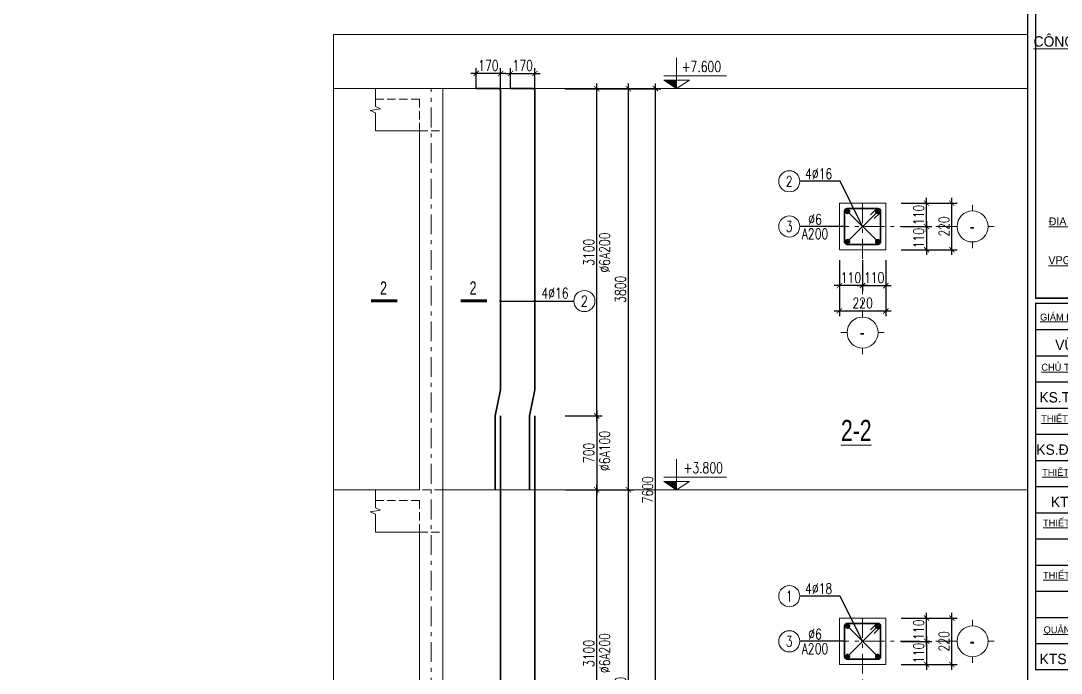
# Model space of a CAD drawing. Extents: x -1855204 to -1466800, y -1308584 to -996495.
# Drawn here: x -1797584 to -1777881, y -1128871 to -1116511 of the extents above; entities that cross this region are included whole.
import ezdxf
from ezdxf.enums import TextEntityAlignment as Align

# ---------------------------------------------------------------- set-up
doc = ezdxf.new("R2010")
doc.units = 0
doc.header["$LTSCALE"] = 150
doc.header["$PDMODE"] = 35
doc.linetypes.add('_An', pattern=[5, 3.5, -1.5])
doc.linetypes.add('_Tim', pattern=[9, 5, -1.5, 1, -1.5])
doc.layers.get('Defpoints').update_dxf_attribs({"lineweight": 18})
for name, color, linetype, lineweight in [('05.Text', 253, 'Continuous', 18), ('11.Khung bo', 32, 'Continuous', 50), ('12.Khung', 36, 'Continuous', 25), ('LS-DIM', 251, 'Continuous', 13), ('LS-TEXT', 60, 'Continuous', 20), ('LS-THAY', 7, 'Continuous', 20), ('LS-THEP', 3, 'Continuous', 35), ('LS-TRUC', 108, '_Tim', 9)]:
    doc.layers.add(name, color=color, linetype=linetype, lineweight=lineweight)
doc.layers.add('DIM', color=1, linetype='Continuous')
doc.styles.add('KCVN-LEADER', font='vnromadi.shx', dxfattribs={"width": 0.7, "height": 4})
doc.styles.add('LS.TEXT', font='vnromadi.shx', dxfattribs={"width": 0.7, "height": 4})
doc.styles.add('romans.shx', font='romans.shx', dxfattribs={"width": 0.75, "bigfont": 'vns.shx'})
doc.styles.add('VnAvantH', font='')
doc.styles.add('vnsimpli', font='vnsimli.shx', dxfattribs={"width": 0.75})
doc.styles.get('VnAvantH').set_extended_font_data('.VnAvantH')
doc.dimstyles.new('D25', dxfattribs={"dimscale": 0, "dimtxt": 200, "dimasz": 100, "dimexe": 100, "dimexo": 0, "dimgap": 50, "dimtad": 1, "dimdec": 0, "dimlfac": 0.25, "dimdsep": 46, "dimtxsty": 'vnsimpli', "dimblk1": 'ARCHTICK', "dimblk2": 'ARCHTICK', "dimsah": 1, "dimcen": 0, "dimdle": 100, "dimclrd": 256, "dimclre": 256, "dimclrt": 60, "dimadec": 0, "dimazin": 0, "dimtfac": 0.004, "dimtdec": 0, "dimtix": 1, "dimtmove": 2, "dimatfit": 3, "dimldrblk": 'ARCHTICK', "dimfxl": 1, "dimtolj": 1, "dimarcsym": 0})
doc.dimstyles.new('D50', dxfattribs={"dimtxt": 200, "dimasz": 100, "dimexe": 100, "dimexo": 0, "dimgap": 50, "dimtad": 1, "dimdec": 0, "dimlfac": 0.5, "dimzin": 0, "dimdsep": 46, "dimtxsty": 'vnsimpli', "dimblk1": 'ARCHTICK', "dimblk2": 'ARCHTICK', "dimsah": 1, "dimcen": 0, "dimdle": 100, "dimclrd": 256, "dimclre": 256, "dimclrt": 60, "dimadec": 0, "dimazin": 0, "dimtfac": 0.02, "dimtdec": 0, "dimtix": 1, "dimtmove": 2, "dimatfit": 3, "dimldrblk": 'ARCHTICK', "dimfxl": 100, "dimtolj": 1, "dimtzin": 0, "dimarcsym": 0})
doc.dimstyles.new('LS.GHI CHU', dxfattribs={"dimtxt": 200, "dimasz": 120, "dimexe": 120, "dimexo": 120, "dimgap": 80, "dimtad": 1, "dimdec": 0, "dimzin": 0, "dimdsep": 46, "dimtxsty": 'romans.shx', "dimblk": 'ARCHTICK', "dimcen": 0.09, "dimdle": 120, "dimclrd": 256, "dimclre": 8, "dimclrt": 7, "dimadec": 0, "dimazin": 0, "dimtfac": 1, "dimtdec": 0, "dimtofl": 0, "dimtmove": 0, "dimatfit": 3, "dimldrblk": 'ARCHTICK', "dimfxl": 1, "dimtolj": 1, "dimtzin": 0, "dimarcsym": 0})

# ---------------------------------------------------------------- blocks, each defined once
blk = doc.blocks.new('100')
at = {"layer": '11.Khung bo', "const_width": 26.7}
for points in [[(1860913, -945240), (1860913, -916940), (1896063, -916940), (1896063, -945240)], [(1896213, -930771), (1901213, -930771), (1901213, -924940), (1896213, -924940)], [(1896213, -937871), (1901213, -937871), (1901213, -930871), (1896213, -930871)]]:
    blk.add_lwpolyline(points, close=True, dxfattribs=at)
at = {"layer": '12.Khung'}
for p, q in [((1896213, -931371), (1899399, -931371)), ((1896213, -931871), (1901213, -931871)), ((1896213, -932371), (1899399, -932371)), ((1896213, -932871), (1901213, -932871)), ((1896213, -933371), (1899399, -933371)), ((1896213, -933871), (1901213, -933871)), ((1896213, -934371), (1899399, -934371)), ((1896213, -934871), (1901213, -934871)), ((1896213, -935371), (1899399, -935371)), ((1896213, -935871), (1901213, -935871)), ((1896213, -936371), (1899399, -936371)), ((1896213, -936871), (1901213, -936871)), ((1896213, -937371), (1899399, -937371))]:
    blk.add_line(p, q, dxfattribs=at)
at = {"layer": '05.Text', "style": 'VnAvantH'}
for s, height, p in [('%%Uc«ng ty tnhh thiÕt kÕ vµ thi c«ng', 198, (1898711, -925964)), ('%%U®Þa chØ: sè 15 ngâ 49 - huúnh thóc kh¸ng', 152.46, (1898739, -929380)), ('%%Uvpgd : sè 174 - nguyÔn tu©n - nh©n chÝnh', 152.46, (1898739, -930122))]:
    blk.add_text(s, height=height, dxfattribs=at).set_placement(p, align=Align.CENTER)
for s, p in [('%%Ugi¸m ®èc:', (1896298, -931198)), ('%%Uchñ tr×:', (1896322, -932157)), ('%%UthiÕt kÕ:', (1896319, -933142)), ('%%UthiÕt kÕ:', (1896339, -934166)), ('%%UthiÕt kÕ:', (1896355, -935133)), ('%%UthiÕt kÕ:', (1896355, -936133)), ('%%Uqu¶n lý kü thuËt:', (1896366, -937174))]:
    blk.add_text(s, height=132, dxfattribs=at).set_placement(p)
for s, p in [('vò thµnh k«ng', (1898793, -931764)), ('KS.TRÇN C¤NG THµNH', (1899286, -932764)), ('KS.§INH THANH HUYÒN', (1899286, -933764)), ('KTS.lª ®øc c\xadêng', (1899215, -934764)), ('KTS.lª thÕ trinh', (1898687, -937764))]:
    blk.add_text(s, height=198, dxfattribs=at).set_placement(p, align=Align.RIGHT)
blk = doc.blocks.new('_ArchTick')
at = {"layer": 'DIM', "color": 0, "const_width": 0.15}
blk.add_lwpolyline([(-0.5, -0.5), (0.5, 0.5)], dxfattribs=at)
blk = doc.blocks.new('*D2027')
at = {"layer": 'Defpoints', "color": 0, "transparency": 16777216}
for p in [(-1787277, -1123997), (-1787277, -1125397), (-1786677, -1125397)]:
    blk.add_point(p, dxfattribs=at)
at = {"layer": 'LS-DIM', "lineweight": -2, "transparency": 16777216}
for p, q in [((-1787277, -1123997), (-1786577, -1123997)), ((-1786677, -1123897), (-1786677, -1125497)), ((-1787277, -1125397), (-1786577, -1125397))]:
    blk.add_line(p, q, dxfattribs=at)
at = {"layer": 'LS-DIM', "lineweight": -2, "transparency": 16777216, "xscale": 100, "yscale": 100, "zscale": 100}
for p, rotation in [((-1786677, -1123997), 90), ((-1786677, -1125397), 270)]:
    blk.add_blockref('_ArchTick', p, dxfattribs=dict(at, rotation=rotation))
at = {"layer": 'LS-DIM', "color": 60, "transparency": 16777216, "insert": (-1786827, -1124697), "char_height": 200, "attachment_point": 5, "rotation": 90, "style": 'vnsimpli'}
blk.add_mtext('\\A1;700', dxfattribs=at)
blk = doc.blocks.new('*D2028')
at = {"layer": 'Defpoints', "color": 0, "transparency": 16777216}
for p in [(-1787277, -1117797), (-1786677, -1117797), (-1787277, -1123997)]:
    blk.add_point(p, dxfattribs=at)
at = {"layer": 'LS-DIM', "lineweight": -2, "transparency": 16777216}
for p, q in [((-1786677, -1124097), (-1786677, -1117697)), ((-1787277, -1117797), (-1786577, -1117797)), ((-1787277, -1123997), (-1786577, -1123997))]:
    blk.add_line(p, q, dxfattribs=at)
at = {"layer": 'LS-DIM', "lineweight": -2, "transparency": 16777216, "xscale": 100, "yscale": 100, "zscale": 100}
for p, rotation in [((-1786677, -1117797), 90), ((-1786677, -1123997), 270)]:
    blk.add_blockref('_ArchTick', p, dxfattribs=dict(at, rotation=rotation))
at = {"layer": 'LS-DIM', "color": 60, "transparency": 16777216, "insert": (-1786827, -1120897), "char_height": 200, "attachment_point": 5, "rotation": 90, "style": 'vnsimpli'}
blk.add_mtext('\\A1;3100', dxfattribs=at)
blk = doc.blocks.new('COSCD')
at = {"layer": 'LS-DIM'}
blk.add_hatch(color=256, dxfattribs=at).paths.add_polyline_path([(3.6, 0), (3.6, 1.44), (1.44, 1.44)])
for p, q in [((3.6, 0), (3.6, 5.23)), ((1.44, 2.16), (12.12, 2.16)), ((7.2, 0), (0, 0)), ((1.44, 1.44), (5.76, 1.44)), ((1.44, 1.44), (3.6, 0)), ((5.76, 1.44), (3.6, 0))]:
    blk.add_line(p, q, dxfattribs=at)
blk = doc.blocks.new('*D2032')
at = {"layer": 'Defpoints', "color": 0, "transparency": 16777216}
for p in [(-1787848, -1117507), (-1788308, -1117797), (-1787848, -1117797)]:
    blk.add_point(p, dxfattribs=at)
at = {"layer": 'LS-DIM', "lineweight": -2, "transparency": 16777216}
for p, q in [((-1788408, -1117507), (-1787748, -1117507)), ((-1788308, -1117797), (-1788308, -1117407)), ((-1787848, -1117797), (-1787848, -1117407))]:
    blk.add_line(p, q, dxfattribs=at)
at = {"layer": 'LS-DIM', "lineweight": -2, "transparency": 16777216, "xscale": 100, "yscale": 100, "zscale": 100, "rotation": 180}
blk.add_blockref('_ArchTick', (-1788308, -1117507), dxfattribs=at)
at = {"layer": 'LS-DIM', "lineweight": -2, "transparency": 16777216, "xscale": 100, "yscale": 100, "zscale": 100}
blk.add_blockref('_ArchTick', (-1787848, -1117507), dxfattribs=at)
at = {"layer": 'LS-DIM', "color": 60, "transparency": 16777216, "insert": (-1788078, -1117357), "char_height": 200, "attachment_point": 5, "style": 'vnsimpli'}
blk.add_mtext('\\A1;170', dxfattribs=at)
blk = doc.blocks.new('*D2033')
at = {"layer": 'Defpoints', "color": 0, "transparency": 16777216}
for p in [(-1788960, -1117507), (-1788960, -1117797), (-1788499, -1117797)]:
    blk.add_point(p, dxfattribs=at)
at = {"layer": 'LS-DIM', "lineweight": -2, "transparency": 16777216}
for p, q in [((-1788399, -1117507), (-1789060, -1117507)), ((-1788960, -1117797), (-1788960, -1117407)), ((-1788499, -1117797), (-1788499, -1117407))]:
    blk.add_line(p, q, dxfattribs=at)
at = {"layer": 'LS-DIM', "lineweight": -2, "transparency": 16777216, "xscale": 100, "yscale": 100, "zscale": 100, "rotation": 180}
blk.add_blockref('_ArchTick', (-1788960, -1117507), dxfattribs=at)
at = {"layer": 'LS-DIM', "lineweight": -2, "transparency": 16777216, "xscale": 100, "yscale": 100, "zscale": 100}
blk.add_blockref('_ArchTick', (-1788499, -1117507), dxfattribs=at)
at = {"layer": 'LS-DIM', "color": 60, "transparency": 16777216, "insert": (-1788729, -1117357), "char_height": 200, "attachment_point": 5, "style": 'vnsimpli'}
blk.add_mtext('\\A1;170', dxfattribs=at)
blk = doc.blocks.new('*D2034')
at = {"layer": 'Defpoints', "color": 0, "transparency": 16777216}
for p in [(-1787277, -1117797), (-1786077, -1117797), (-1787277, -1125397)]:
    blk.add_point(p, dxfattribs=at)
at = {"layer": 'LS-DIM', "lineweight": -2, "transparency": 16777216}
for p, q in [((-1786077, -1125497), (-1786077, -1117697)), ((-1787277, -1117797), (-1785977, -1117797)), ((-1787277, -1125397), (-1785977, -1125397))]:
    blk.add_line(p, q, dxfattribs=at)
at = {"layer": 'LS-DIM', "lineweight": -2, "transparency": 16777216, "xscale": 100, "yscale": 100, "zscale": 100}
for p, rotation in [((-1786077, -1117797), 90), ((-1786077, -1125397), 270)]:
    blk.add_blockref('_ArchTick', p, dxfattribs=dict(at, rotation=rotation))
at = {"layer": 'LS-DIM', "color": 60, "transparency": 16777216, "insert": (-1786227, -1121597), "char_height": 200, "attachment_point": 5, "rotation": 90, "style": 'vnsimpli'}
blk.add_mtext('\\A1;3800', dxfattribs=at)
blk = doc.blocks.new('*D2035')
at = {"layer": 'Defpoints', "color": 0, "transparency": 16777216}
for p in [(-1787277, -1125397), (-1786677, -1125397), (-1787277, -1131597)]:
    blk.add_point(p, dxfattribs=at)
at = {"layer": 'LS-DIM', "lineweight": -2, "transparency": 16777216}
for p, q in [((-1787277, -1125397), (-1786577, -1125397)), ((-1786677, -1131697), (-1786677, -1125297)), ((-1787277, -1131597), (-1786577, -1131597))]:
    blk.add_line(p, q, dxfattribs=at)
at = {"layer": 'LS-DIM', "lineweight": -2, "transparency": 16777216, "xscale": 100, "yscale": 100, "zscale": 100}
for p, rotation in [((-1786677, -1125397), 90), ((-1786677, -1131597), 270)]:
    blk.add_blockref('_ArchTick', p, dxfattribs=dict(at, rotation=rotation))
at = {"layer": 'LS-DIM', "color": 60, "transparency": 16777216, "insert": (-1786827, -1128497), "char_height": 200, "attachment_point": 5, "rotation": 90, "style": 'vnsimpli'}
blk.add_mtext('\\A1;3100', dxfattribs=at)
blk = doc.blocks.new('*D2036')
at = {"layer": 'Defpoints', "color": 0, "transparency": 16777216}
for p in [(-1787277, -1125397), (-1786077, -1125397), (-1787277, -1132997)]:
    blk.add_point(p, dxfattribs=at)
at = {"layer": 'LS-DIM', "lineweight": -2, "transparency": 16777216}
for p, q in [((-1787277, -1125397), (-1785977, -1125397)), ((-1786077, -1133097), (-1786077, -1125297)), ((-1787277, -1132997), (-1785977, -1132997))]:
    blk.add_line(p, q, dxfattribs=at)
at = {"layer": 'LS-DIM', "lineweight": -2, "transparency": 16777216, "xscale": 100, "yscale": 100, "zscale": 100}
for p, rotation in [((-1786077, -1125397), 90), ((-1786077, -1132997), 270)]:
    blk.add_blockref('_ArchTick', p, dxfattribs=dict(at, rotation=rotation))
at = {"layer": 'LS-DIM', "color": 60, "transparency": 16777216, "insert": (-1786227, -1129197), "char_height": 200, "attachment_point": 5, "rotation": 90, "style": 'vnsimpli'}
blk.add_mtext('\\A1;3800', dxfattribs=at)
blk = doc.blocks.new('*D2037')
at = {"layer": 'Defpoints', "color": 0, "transparency": 16777216}
for p in [(-1787277, -1117797), (-1785563, -1117797), (-1787277, -1132997)]:
    blk.add_point(p, dxfattribs=at)
at = {"layer": 'LS-DIM', "lineweight": -2, "transparency": 16777216}
for p, q in [((-1785563, -1133097), (-1785563, -1117697)), ((-1787277, -1117797), (-1785463, -1117797)), ((-1787277, -1132997), (-1785463, -1132997))]:
    blk.add_line(p, q, dxfattribs=at)
at = {"layer": 'LS-DIM', "lineweight": -2, "transparency": 16777216, "xscale": 100, "yscale": 100, "zscale": 100}
for p, rotation in [((-1785563, -1117797), 90), ((-1785563, -1132997), 270)]:
    blk.add_blockref('_ArchTick', p, dxfattribs=dict(at, rotation=rotation))
at = {"layer": 'LS-DIM', "color": 60, "transparency": 16777216, "insert": (-1785713, -1125397), "char_height": 200, "attachment_point": 5, "rotation": 90, "style": 'vnsimpli'}
blk.add_mtext('\\A1;7600', dxfattribs=at)
blk = doc.blocks.new('THEP DAM')
at = {"layer": 'LS-THEP'}
for p, q in [((-0.6, 0), (0.6, 0)), ((-0.42, 0.42), (0.42, -0.42)), ((-0.42, -0.42), (0.42, 0.42)), ((0, 0.6), (0, -0.6))]:
    blk.add_line(p, q, dxfattribs=at)
blk.add_circle((0, 0), 0.6, dxfattribs=at)
blk = doc.blocks.new('A$C0F04115F')
at = {"layer": 'LS-THAY'}
for p, q in [((-380, 380), (-380, 530)), ((-760, 0), (-910, 0)), ((0, 0), (150, 0)), ((-380, -380), (-380, -530))]:
    blk.add_line(p, q, dxfattribs=at)
blk.add_circle((-380, 0), 380, dxfattribs=at)
blk = doc.blocks.new('*D2041')
at = {"layer": 'Defpoints', "color": 0, "transparency": 16777216}
for p in [(-1780909, -1128267), (-1780909, -1128707), (-1780430, -1128707)]:
    blk.add_point(p, dxfattribs=at)
at = {"layer": 'LS-DIM', "lineweight": -2, "transparency": 16777216}
for p, q in [((-1780430, -1128167), (-1780430, -1128807)), ((-1780909, -1128267), (-1780330, -1128267)), ((-1780909, -1128707), (-1780330, -1128707))]:
    blk.add_line(p, q, dxfattribs=at)
at = {"layer": 'LS-DIM', "lineweight": -2, "transparency": 16777216, "xscale": 100, "yscale": 100, "zscale": 100}
for p, rotation in [((-1780430, -1128267), 90), ((-1780430, -1128707), 270)]:
    blk.add_blockref('_ArchTick', p, dxfattribs=dict(at, rotation=rotation))
at = {"layer": 'LS-DIM', "color": 60, "transparency": 16777216, "insert": (-1780580, -1128487), "char_height": 200, "attachment_point": 5, "rotation": 90, "style": 'vnsimpli'}
blk.add_mtext('\\A1;110', dxfattribs=at)
blk = doc.blocks.new('*D2042')
at = {"layer": 'Defpoints', "color": 0, "transparency": 16777216}
for p in [(-1780909, -1127827), (-1780430, -1127827), (-1780909, -1128267)]:
    blk.add_point(p, dxfattribs=at)
at = {"layer": 'LS-DIM', "lineweight": -2, "transparency": 16777216}
for p, q in [((-1780909, -1127827), (-1780330, -1127827)), ((-1780430, -1128367), (-1780430, -1127727)), ((-1780909, -1128267), (-1780330, -1128267))]:
    blk.add_line(p, q, dxfattribs=at)
at = {"layer": 'LS-DIM', "lineweight": -2, "transparency": 16777216, "xscale": 100, "yscale": 100, "zscale": 100}
for p, rotation in [((-1780430, -1127827), 90), ((-1780430, -1128267), 270)]:
    blk.add_blockref('_ArchTick', p, dxfattribs=dict(at, rotation=rotation))
at = {"layer": 'LS-DIM', "color": 60, "transparency": 16777216, "insert": (-1780580, -1128047), "char_height": 200, "attachment_point": 5, "rotation": 90, "style": 'vnsimpli'}
blk.add_mtext('\\A1;110', dxfattribs=at)
blk = doc.blocks.new('*D2043')
at = {"layer": 'Defpoints', "color": 0, "transparency": 16777216}
for p in [(-1780909, -1127827), (-1779950, -1127827), (-1780909, -1128707)]:
    blk.add_point(p, dxfattribs=at)
at = {"layer": 'LS-DIM', "lineweight": -2, "transparency": 16777216}
for p, q in [((-1780909, -1127827), (-1779850, -1127827)), ((-1779950, -1128807), (-1779950, -1127727)), ((-1780909, -1128707), (-1779850, -1128707))]:
    blk.add_line(p, q, dxfattribs=at)
at = {"layer": 'LS-DIM', "lineweight": -2, "transparency": 16777216, "xscale": 100, "yscale": 100, "zscale": 100}
for p, rotation in [((-1779950, -1127827), 90), ((-1779950, -1128707), 270)]:
    blk.add_blockref('_ArchTick', p, dxfattribs=dict(at, rotation=rotation))
at = {"layer": 'LS-DIM', "color": 60, "transparency": 16777216, "insert": (-1780100, -1128267), "char_height": 200, "attachment_point": 5, "rotation": 90, "style": 'vnsimpli'}
blk.add_mtext('\\A1;220', dxfattribs=at)
blk = doc.blocks.new('*D2044')
at = {"layer": 'Defpoints', "color": 0, "transparency": 16777216}
for p in [(-1782082, -1121049), (-1781642, -1121049), (-1782082, -1121528)]:
    blk.add_point(p, dxfattribs=at)
at = {"layer": 'LS-DIM', "lineweight": -2, "transparency": 16777216}
for p, q in [((-1782082, -1121049), (-1782082, -1121628)), ((-1781642, -1121049), (-1781642, -1121628)), ((-1781542, -1121528), (-1782182, -1121528))]:
    blk.add_line(p, q, dxfattribs=at)
at = {"layer": 'LS-DIM', "lineweight": -2, "transparency": 16777216, "xscale": 100, "yscale": 100, "zscale": 100, "rotation": 180}
blk.add_blockref('_ArchTick', (-1782082, -1121528), dxfattribs=at)
at = {"layer": 'LS-DIM', "lineweight": -2, "transparency": 16777216, "xscale": 100, "yscale": 100, "zscale": 100}
blk.add_blockref('_ArchTick', (-1781642, -1121528), dxfattribs=at)
at = {"layer": 'LS-DIM', "color": 60, "transparency": 16777216, "insert": (-1781862, -1121378), "char_height": 200, "attachment_point": 5, "style": 'vnsimpli'}
blk.add_mtext('\\A1;110', dxfattribs=at)
blk = doc.blocks.new('*D2045')
at = {"layer": 'Defpoints', "color": 0, "transparency": 16777216}
for p in [(-1781642, -1121049), (-1781202, -1121049), (-1781202, -1121528)]:
    blk.add_point(p, dxfattribs=at)
at = {"layer": 'LS-DIM', "lineweight": -2, "transparency": 16777216}
for p, q in [((-1781642, -1121049), (-1781642, -1121628)), ((-1781202, -1121049), (-1781202, -1121628)), ((-1781742, -1121528), (-1781102, -1121528))]:
    blk.add_line(p, q, dxfattribs=at)
at = {"layer": 'LS-DIM', "lineweight": -2, "transparency": 16777216, "xscale": 100, "yscale": 100, "zscale": 100, "rotation": 180}
blk.add_blockref('_ArchTick', (-1781642, -1121528), dxfattribs=at)
at = {"layer": 'LS-DIM', "lineweight": -2, "transparency": 16777216, "xscale": 100, "yscale": 100, "zscale": 100}
blk.add_blockref('_ArchTick', (-1781202, -1121528), dxfattribs=at)
at = {"layer": 'LS-DIM', "color": 60, "transparency": 16777216, "insert": (-1781422, -1121378), "char_height": 200, "attachment_point": 5, "style": 'vnsimpli'}
blk.add_mtext('\\A1;110', dxfattribs=at)
blk = doc.blocks.new('*D2046')
at = {"layer": 'Defpoints', "color": 0, "transparency": 16777216}
for p in [(-1782082, -1121049), (-1781202, -1121049), (-1781202, -1122008)]:
    blk.add_point(p, dxfattribs=at)
at = {"layer": 'LS-DIM', "lineweight": -2, "transparency": 16777216}
for p, q in [((-1782082, -1121049), (-1782082, -1122108)), ((-1781202, -1121049), (-1781202, -1122108)), ((-1782182, -1122008), (-1781102, -1122008))]:
    blk.add_line(p, q, dxfattribs=at)
at = {"layer": 'LS-DIM', "lineweight": -2, "transparency": 16777216, "xscale": 100, "yscale": 100, "zscale": 100, "rotation": 180}
blk.add_blockref('_ArchTick', (-1782082, -1122008), dxfattribs=at)
at = {"layer": 'LS-DIM', "lineweight": -2, "transparency": 16777216, "xscale": 100, "yscale": 100, "zscale": 100}
blk.add_blockref('_ArchTick', (-1781202, -1122008), dxfattribs=at)
at = {"layer": 'LS-DIM', "color": 60, "transparency": 16777216, "insert": (-1781642, -1121858), "char_height": 200, "attachment_point": 5, "style": 'vnsimpli'}
blk.add_mtext('\\A1;220', dxfattribs=at)
blk = doc.blocks.new('*D2047')
at = {"layer": 'Defpoints', "color": 0, "transparency": 16777216}
for p in [(-1780909, -1120408), (-1780909, -1120848), (-1780430, -1120848)]:
    blk.add_point(p, dxfattribs=at)
at = {"layer": 'LS-DIM', "lineweight": -2, "transparency": 16777216}
for p, q in [((-1780430, -1120308), (-1780430, -1120948)), ((-1780909, -1120408), (-1780330, -1120408)), ((-1780909, -1120848), (-1780330, -1120848))]:
    blk.add_line(p, q, dxfattribs=at)
at = {"layer": 'LS-DIM', "lineweight": -2, "transparency": 16777216, "xscale": 100, "yscale": 100, "zscale": 100}
for p, rotation in [((-1780430, -1120408), 90), ((-1780430, -1120848), 270)]:
    blk.add_blockref('_ArchTick', p, dxfattribs=dict(at, rotation=rotation))
at = {"layer": 'LS-DIM', "color": 60, "transparency": 16777216, "insert": (-1780580, -1120628), "char_height": 200, "attachment_point": 5, "rotation": 90, "style": 'vnsimpli'}
blk.add_mtext('\\A1;110', dxfattribs=at)
blk = doc.blocks.new('*D2048')
at = {"layer": 'Defpoints', "color": 0, "transparency": 16777216}
for p in [(-1780909, -1119968), (-1780430, -1119968), (-1780909, -1120408)]:
    blk.add_point(p, dxfattribs=at)
at = {"layer": 'LS-DIM', "lineweight": -2, "transparency": 16777216}
for p, q in [((-1780430, -1120508), (-1780430, -1119868)), ((-1780909, -1119968), (-1780330, -1119968)), ((-1780909, -1120408), (-1780330, -1120408))]:
    blk.add_line(p, q, dxfattribs=at)
at = {"layer": 'LS-DIM', "lineweight": -2, "transparency": 16777216, "xscale": 100, "yscale": 100, "zscale": 100}
for p, rotation in [((-1780430, -1119968), 90), ((-1780430, -1120408), 270)]:
    blk.add_blockref('_ArchTick', p, dxfattribs=dict(at, rotation=rotation))
at = {"layer": 'LS-DIM', "color": 60, "transparency": 16777216, "insert": (-1780580, -1120188), "char_height": 200, "attachment_point": 5, "rotation": 90, "style": 'vnsimpli'}
blk.add_mtext('\\A1;110', dxfattribs=at)
blk = doc.blocks.new('*D2049')
at = {"layer": 'Defpoints', "color": 0, "transparency": 16777216}
for p in [(-1780909, -1119968), (-1779950, -1119968), (-1780909, -1120848)]:
    blk.add_point(p, dxfattribs=at)
at = {"layer": 'LS-DIM', "lineweight": -2, "transparency": 16777216}
for p, q in [((-1779950, -1120948), (-1779950, -1119868)), ((-1780909, -1119968), (-1779850, -1119968)), ((-1780909, -1120848), (-1779850, -1120848))]:
    blk.add_line(p, q, dxfattribs=at)
at = {"layer": 'LS-DIM', "lineweight": -2, "transparency": 16777216, "xscale": 100, "yscale": 100, "zscale": 100}
for p, rotation in [((-1779950, -1119968), 90), ((-1779950, -1120848), 270)]:
    blk.add_blockref('_ArchTick', p, dxfattribs=dict(at, rotation=rotation))
at = {"layer": 'LS-DIM', "color": 60, "transparency": 16777216, "insert": (-1780100, -1120408), "char_height": 200, "attachment_point": 5, "rotation": 90, "style": 'vnsimpli'}
blk.add_mtext('\\A1;220', dxfattribs=at)

msp = doc.modelspace()

# ---------------------------------------------------------------- linework, layer by layer
at = {"layer": 'LS-DIM', "linetype": '_An', "ltscale": 0.3}
for p, q in [((-1790035.1, -1117796.7), (-1789594.7, -1117796.7)), ((-1790869.2, -1117996.6), (-1790034.9, -1117996.6)), ((-1790034.9, -1117996.6), (-1790034.9, -1118596.6)), ((-1790034.9, -1118596.6), (-1789594.9, -1118596.6)), ((-1789594.9, -1125396.7), (-1790034.9, -1125396.7)), ((-1790869.2, -1125596.7), (-1790034.9, -1125596.7)), ((-1790034.9, -1125596.7), (-1790034.9, -1126196.7)), ((-1790034.9, -1126196.7), (-1789594.9, -1126196.7))]:
    msp.add_line(p, q, dxfattribs=at)
at = {"layer": 'LS-DIM', "linetype": 'Continuous'}
for p, q in [((-1781355, -1120695), (-1781928.3, -1120120.9)), ((-1781928.3, -1120695), (-1781355, -1120121.3)), ((-1781355, -1128554), (-1781928.3, -1127979.9)), ((-1781928.3, -1128554), (-1781355, -1127980.3))]:
    msp.add_line(p, q, dxfattribs=at)
at = {"layer": 'LS-DIM'}
for points in [[(-1790869.2, -1118596.6), (-1790869.2, -1118255.3), (-1790969.2, -1118210.8), (-1790769.2, -1118179.8), (-1790869.2, -1118135.3), (-1790869.2, -1117796.6)], [(-1790869.2, -1126196.7), (-1790869.2, -1125855.3), (-1790969.2, -1125810.8), (-1790769.2, -1125779.8), (-1790869.2, -1125735.3), (-1790869.2, -1125396.7)]]:
    msp.add_lwpolyline(points, dxfattribs=at)
at = {"layer": 'LS-TEXT', "const_width": 60}
for points in [[(-1790451.2, -1121817.3), (-1790951.7, -1121817.3)], [(-1788756, -1121817.3), (-1789256.4, -1121817.3)]]:
    msp.add_lwpolyline(points, dxfattribs=at)
at = {"layer": 'LS-THAY'}
for p, q in [((-1791660.7, -1117796.7), (-1778513.9, -1117796.7)), ((-1791660.7, -1117796.7), (-1778513.9, -1117796.7)), ((-1791660.7, -1117796.7), (-1778513.9, -1117796.7)), ((-1789594.8, -1125396.7), (-1778513.9, -1125396.7))]:
    msp.add_line(p, q, dxfattribs=at).dxf.unprotected_set("ltscale", 0)
for p, q in [((-1790869.2, -1117796.6), (-1790035.1, -1117796.7)), ((-1789594.9, -1132996.7), (-1789594.8, -1117796.7)), ((-1790869.2, -1118596.6), (-1790034.9, -1118596.6)), ((-1790034.9, -1125396.7), (-1790034.9, -1118596.6)), ((-1781201.6, -1119967.9), (-1782081.6, -1119967.9)), ((-1782081.6, -1119967.9), (-1782081.6, -1120847.9)), ((-1781201.6, -1119967.9), (-1781201.6, -1120847.9)), ((-1782081.6, -1120847.9), (-1781201.6, -1120847.9)), ((-1791660.7, -1125396.7), (-1790034.9, -1125396.7)), ((-1790869.2, -1126196.7), (-1790034.9, -1126196.7)), ((-1790034.9, -1132996.7), (-1790034.9, -1126196.7)), ((-1781201.6, -1127826.9), (-1782081.6, -1127826.9)), ((-1782081.6, -1127826.9), (-1782081.6, -1128706.9)), ((-1781201.6, -1127826.9), (-1781201.6, -1128706.9)), ((-1782081.6, -1128706.9), (-1781201.6, -1128706.9))]:
    msp.add_line(p, q, dxfattribs=at)
msp.add_lwpolyline([(-1791660.7, -1136111.1), (-1778513.9, -1136111.1), (-1778513.9, -1116772.5), (-1791660.7, -1116772.5)], close=True, dxfattribs=at).dxf.unprotected_set("ltscale", 0)
for centre in [(-1783031, -1119551.8), (-1783031, -1120407.9), (-1786911.5, -1121820.8), (-1783031, -1127410.8), (-1783031, -1128266.9)]:
    msp.add_circle(centre, 200, dxfattribs=at)
at = {"layer": 'LS-THEP'}
for points in [[(-1788959.6, -1117796.7), (-1788529.3, -1117796.7, -0.4142136), (-1788499.3, -1117826.7), (-1788499.3, -1123503.4), (-1788600.9, -1123996.7), (-1788600.9, -1125396.7)], [(-1788308.3, -1117796.7), (-1787878, -1117796.7, -0.4142136), (-1787848, -1117826.7), (-1787848, -1123503.4), (-1787949.5, -1123996.7), (-1787949.5, -1125396.7)], [(-1781493.1, -1120188.7), (-1781387, -1120082.6, -1), (-1781316.3, -1120153.3), (-1781422.4, -1120259.4)], [(-1781493.1, -1128047.7), (-1781387, -1127941.6, -1), (-1781316.3, -1128012.3), (-1781422.4, -1128118.4)]]:
    msp.add_lwpolyline(points, format="xyb", dxfattribs=at)
for points in [[(-1781301.6, -1120117.9), (-1781301.6, -1120697.9, -0.4142136), (-1781351.6, -1120747.9), (-1781931.6, -1120747.9, -0.4142136), (-1781981.6, -1120697.9), (-1781981.6, -1120117.9, -0.4142136), (-1781931.6, -1120067.9), (-1781351.6, -1120067.9, -0.4142136)], [(-1781301.6, -1127976.9), (-1781301.6, -1128556.9, -0.4142136), (-1781351.6, -1128606.9), (-1781931.6, -1128606.9, -0.4142136), (-1781981.6, -1128556.9), (-1781981.6, -1127976.9, -0.4142136), (-1781931.6, -1127926.9), (-1781351.6, -1127926.9, -0.4142136)]]:
    msp.add_lwpolyline(points, format="xyb", close=True, dxfattribs=at)
for points in [[(-1788600.9, -1132996.6), (-1788600.9, -1131596.6), (-1788499.3, -1131103.4), (-1788499.3, -1123996.6)], [(-1787949.5, -1132996.6), (-1787949.5, -1131596.6), (-1787848, -1131103.4), (-1787848, -1123996.6)]]:
    msp.add_lwpolyline(points, dxfattribs=at)
at = {"layer": 'LS-TRUC', "ltscale": 0.5}
for p, q in [((-1789814.9, -1134056), (-1789814.9, -1117796.7)), ((-1781641.6, -1119967.9), (-1781641.6, -1122007.9)), ((-1779878.7, -1120407.9), (-1782081.6, -1120407.9)), ((-1781641.6, -1127826.9), (-1781641.6, -1129866.9)), ((-1779878.7, -1128266.9), (-1782081.6, -1128266.9))]:
    msp.add_line(p, q, dxfattribs=at)

# ---------------------------------------------------------------- block references
at = {"layer": '05.Text', "xscale": 0.991454545641318, "yscale": 0.991454545641318, "zscale": 0.9914545456793755}
msp.add_blockref('100', (-3658373.9, -198948.8), dxfattribs=at)
at = {"layer": 'LS-DIM', "xscale": 111.1111111110076, "yscale": 111.1111111110076, "zscale": 111.1111111110076}
for p in [(-1785563.3, -1117796.7), (-1785563.3, -1125396.7)]:
    msp.add_blockref('COSCD', p, dxfattribs=at)
at = {"layer": 'LS-THAY', "xscale": 0.7730447999201715, "yscale": 0.7730448001530021, "zscale": 0.7730448000000003}
for p in [(-1779266.2, -1120407.9), (-1781347.8, -1122417.8), (-1779266.2, -1128266.9)]:
    msp.add_blockref('A$C0F04115F', p, dxfattribs=at)
at = {"layer": 'LS-THEP', "yscale": 63.63636363809928, "zscale": 63.63636363805121, "rotation": 180}
for p, xscale in [((-1781928.3, -1120120.9), -63.63636363809928), ((-1781355, -1120120.9), 63.63636363809928), ((-1781928.3, -1127979.9), -63.63636363809928), ((-1781355, -1127979.9), 63.63636363809928)]:
    msp.add_blockref('THEP DAM', p, dxfattribs=dict(at, xscale=xscale))
at = {"layer": 'LS-THEP', "yscale": 63.63636363809928, "zscale": 63.63636363805121}
for p, xscale in [((-1781928.3, -1120695), 63.63636363809928), ((-1781355, -1120695), -63.63636363809928), ((-1781928.3, -1128554), 63.63636363809928), ((-1781355, -1128554), -63.63636363809928)]:
    msp.add_blockref('THEP DAM', p, dxfattribs=dict(at, xscale=xscale))

# ---------------------------------------------------------------- texts
at = {"layer": 'LS-TEXT', "style": 'vnsimpli', "width": 0.75}
for s, p in [('+7.600', (-1784321.8, -1117478.9)), ('+3.800', (-1784287.4, -1125078.9))]:
    msp.add_text(s, height=200, dxfattribs=at).set_placement(p, align=Align.RIGHT)
at = {"layer": 'LS-TEXT'}
for s, height, style, width, p in [('4`16', 200, 'vnsimpli', 0.75, (-1782474.4, -1119510.7)), ('%%C6', 200, 'vnsimpli', 0.75, (-1782543.5, -1120373.2)), ('A200', 200, 'vnsimpli', 0.75, (-1782543.5, -1120648.1)), ('2', 250, 'KCVN-LEADER', 0.7, (-1790714.6, -1121698.8)), ('2', 250, 'KCVN-LEADER', 0.7, (-1789019.3, -1121698.8)), ('4`16', 200, 'vnsimpli', 0.75, (-1787468.7, -1121772.3)), ('4`18', 200, 'vnsimpli', 0.75, (-1782474.4, -1127369.7)), ('%%C6', 200, 'vnsimpli', 0.75, (-1782543.5, -1128232.2)), ('A200', 200, 'vnsimpli', 0.75, (-1782543.5, -1128507.1))]:
    msp.add_text(s, height=height, dxfattribs=dict(at, style=style, width=width)).set_placement(p, align=Align.CENTER)
at = {"layer": 'LS-TEXT', "style": 'vnsimpli', "width": 0.75}
for s, p in [('%%C6A200', (-1786427.6, -1120901.4)), ('%%C6A100', (-1786427.6, -1124659.8)), ('%%C6A200', (-1786427.6, -1128490))]:
    msp.add_text(s, height=200, rotation=90, dxfattribs=at).set_placement(p, align=Align.CENTER)
at = {"layer": 'LS-TEXT', "style": 'KCVN-LEADER', "width": 0.7}
for p in [(-1779567.4, -1120398.8), (-1781649, -1122408.7), (-1779567.4, -1128257.8)]:
    msp.add_text('-', height=300, dxfattribs=at).set_placement(p, align=Align.MIDDLE_CENTER)
at = {"layer": 'LS-TEXT', "color": 60, "style": 'LS.TEXT', "width": 0.75}
msp.add_text('%%U2-2', height=400, dxfattribs=at).set_placement((-1782052, -1124471.5))
at = {"layer": 'LS-TEXT', "style": 'vnsimpli', "width": 0.75}
for tag, text, p in [('2', '2', (-1783031, -1119551.8)), ('3', '1', (-1783031, -1120407.9)), ('2', '2', (-1786911.5, -1121820.8)), ('1', '2', (-1783031, -1127410.8)), ('3', '1', (-1783031, -1128266.9))]:
    msp.add_attdef(tag, text=text, height=200, dxfattribs=at).set_placement(p, align=Align.MIDDLE)

# ---------------------------------------------------------------- dimensions: what is measured, and where the dimension line sits
at = {"layer": 'LS-DIM'}
dim = msp.add_linear_dim(base=(-1788959.6, -1117506.7), p1=(-1788499.3, -1117796.7), p2=(-1788959.6, -1117796.7), angle=180, text='170', dimstyle='D50', override={"dimscale": 1}, dxfattribs=at)
dim.commit()
dim.dimension.update_dxf_attribs({"geometry": '*D2033', "text_midpoint": (-1788729.5, -1117356.7)})
dim = msp.add_linear_dim(base=(-1787848, -1117506.7), p1=(-1788308.3, -1117796.7), p2=(-1787848, -1117796.7), text='170', dimstyle='D50', override={"dimscale": 1}, dxfattribs=at)
dim.commit()
dim.dimension.update_dxf_attribs({"geometry": '*D2032', "text_midpoint": (-1788078.1, -1117356.7)})
for base, p1, p2, angle, dimstyle, picture, middle in [((-1786676.7, -1117796.7), (-1787276.7, -1123996.7), (-1787276.7, -1117796.7), 90, 'D50', '*D2028', (-1786826.7, -1120896.7)), ((-1780429.6, -1119967.9), (-1780908.6, -1120407.9), (-1780908.6, -1119967.9), 270, 'D25', '*D2048', (-1780579.6, -1120187.9)), ((-1779949.6, -1119967.9), (-1780908.6, -1120847.9), (-1780908.6, -1119967.9), 90, 'D25', '*D2049', (-1780099.6, -1120407.9)), ((-1780429.6, -1120847.9), (-1780908.6, -1120407.9), (-1780908.6, -1120847.9), 90, 'D25', '*D2047', (-1780579.6, -1120627.9)), ((-1781201.6, -1121527.9), (-1781641.6, -1121048.9), (-1781201.6, -1121048.9), 180, 'D25', '*D2045', (-1781421.6, -1121377.9)), ((-1786676.7, -1125396.7), (-1787276.7, -1123996.7), (-1787276.7, -1125396.7), 90, 'D50', '*D2027', (-1786826.7, -1124696.7)), ((-1780429.6, -1127826.9), (-1780908.6, -1128266.9), (-1780908.6, -1127826.9), 270, 'D25', '*D2042', (-1780579.6, -1128046.9)), ((-1779949.6, -1127826.9), (-1780908.6, -1128706.9), (-1780908.6, -1127826.9), 90, 'D25', '*D2043', (-1780099.6, -1128266.9)), ((-1780429.6, -1128706.9), (-1780908.6, -1128266.9), (-1780908.6, -1128706.9), 90, 'D25', '*D2041', (-1780579.6, -1128486.9))]:
    dim = msp.add_linear_dim(base=base, p1=p1, p2=p2, angle=angle, dimstyle=dimstyle, override={"dimscale": 1}, dxfattribs=at)
    dim.commit()
    dim.dimension.update_dxf_attribs({"geometry": picture, "text_midpoint": middle})
for base, p1, p2, picture, middle in [((-1786076.7, -1117796.7), (-1787276.7, -1125396.7), (-1787276.7, -1117796.7), '*D2034', (-1786226.7, -1121596.7)), ((-1785563.3, -1117796.7), (-1787276.7, -1132996.6), (-1787276.7, -1117796.7), '*D2037', (-1785713.3, -1125396.7)), ((-1786676.7, -1125396.7), (-1787276.7, -1131596.6), (-1787276.7, -1125396.7), '*D2035', (-1786826.7, -1128496.7)), ((-1786076.7, -1125396.7), (-1787276.7, -1132996.6), (-1787276.7, -1125396.7), '*D2036', (-1786226.7, -1129196.7))]:
    dim = msp.add_linear_dim(base=base, p1=p1, p2=p2, angle=90, dimstyle='D50', dxfattribs=at)
    dim.commit()
    dim.dimension.update_dxf_attribs({"geometry": picture, "text_midpoint": middle})
for base, p1, p2, picture, middle in [((-1782081.6, -1121527.9), (-1781641.6, -1121048.9), (-1782081.6, -1121048.9), '*D2044', (-1781861.6, -1121377.9)), ((-1781201.6, -1122007.9), (-1782081.6, -1121048.9), (-1781201.6, -1121048.9), '*D2046', (-1781641.6, -1121857.9))]:
    dim = msp.add_linear_dim(base=base, p1=p1, p2=p2, dimstyle='D25', override={"dimscale": 1}, dxfattribs=at)
    dim.commit()
    dim.dimension.update_dxf_attribs({"geometry": picture, "text_midpoint": middle})

# ---------------------------------------------------------------- leaders
for points in [[(-1781641.6, -1120407.9), (-1782067.6, -1119551.8), (-1782831, -1119551.8)], [(-1781981.6, -1120407.9), (-1782831, -1120407.9)], [(-1788499.3, -1121820.8), (-1787848, -1121820.8), (-1787671.5, -1121820.8)], [(-1787848, -1121820.8), (-1787502.8, -1121820.8), (-1787111.5, -1121820.8)], [(-1781641.6, -1128266.9), (-1782067.6, -1127410.8), (-1782831, -1127410.8)], [(-1781981.6, -1128266.9), (-1782831, -1128266.9)]]:
    msp.add_leader(points, dimstyle='LS.GHI CHU', override={"dimscale": 50, "dimasz": 0.5, "dimtad": 0, "dimtxsty": 'vnsimpli', "dimldrblk": 'Origin'}, dxfattribs=at)

doc.saveas('drawing.dxf')
